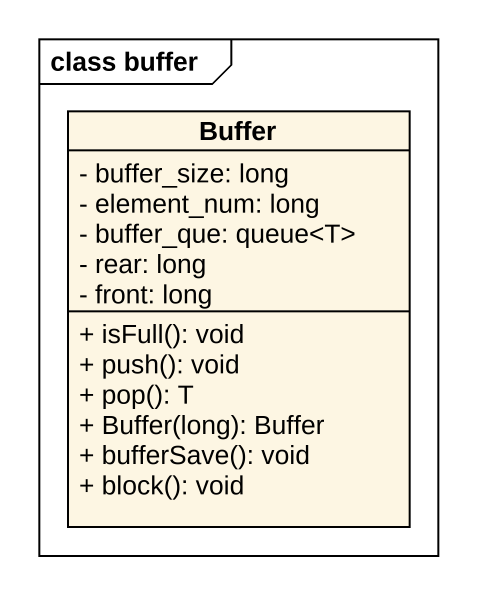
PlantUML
@startuml
mainframe class buffer
hide circle
hide empty members
skinparam classAttributeIconSize 0
class Buffer {
  - buffer_size: long
  - element_num: long
  - buffer_que: queue<T>
  - rear: long
  - front: long
  + isFull(): void
  + push(): void
  + pop(): T
  + Buffer(long): Buffer
  + bufferSave(): void
  + block(): void
}
@enduml
